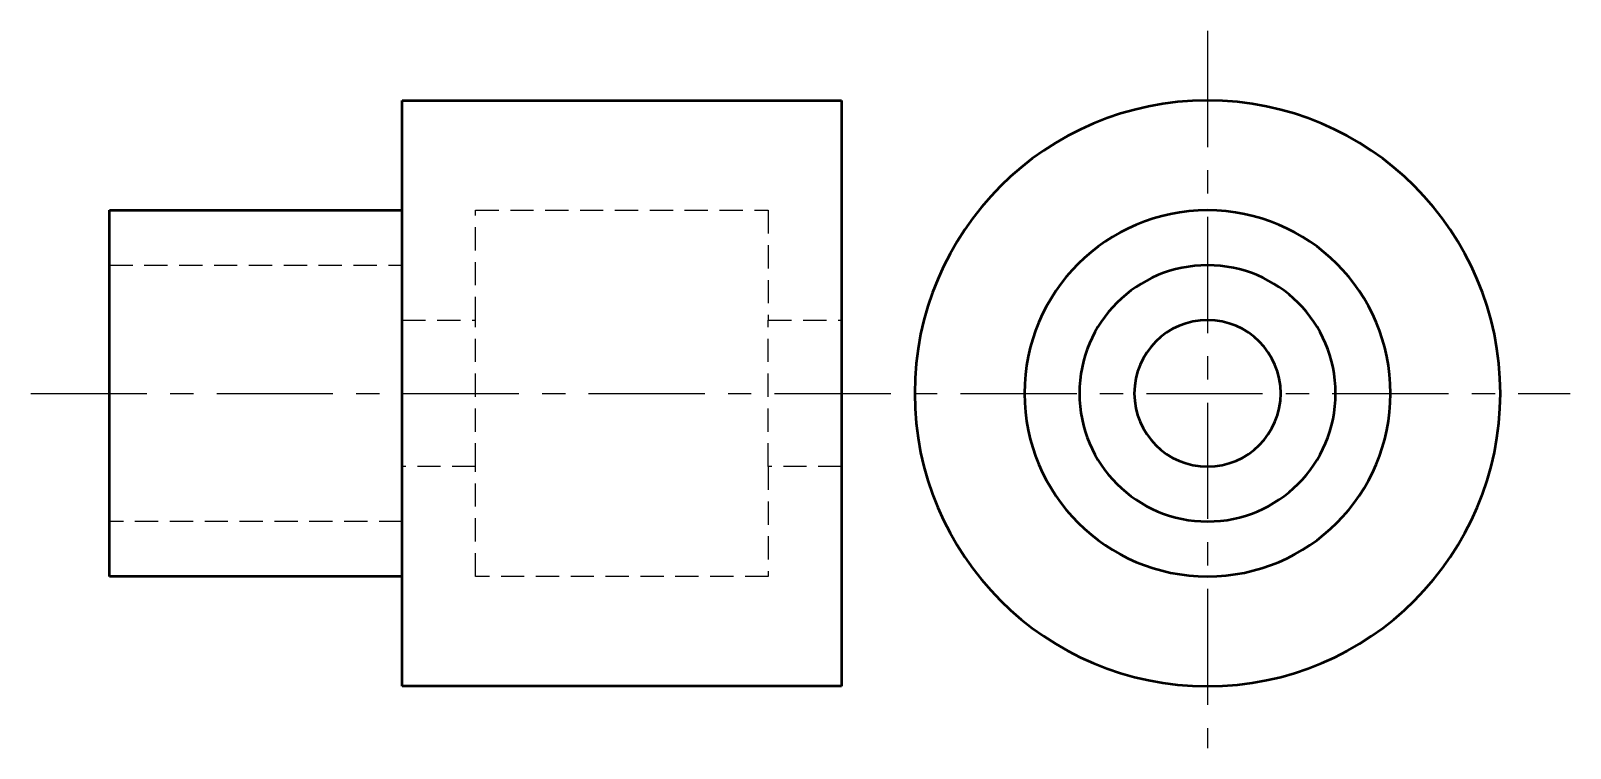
# Model space of a CAD drawing. Extents: x -1 to 419, y 3 to 199.
import ezdxf

# ---------------------------------------------------------------- set-up
doc = ezdxf.new("R2010")
doc.units = 0
doc.linetypes.add('CENTER', pattern=[50.8, 31.75, -6.35, 6.35, -6.35])
doc.linetypes.add('HIDDEN', pattern=[9.525, 6.35, -3.175])
doc.layers.add('CENTER', color=7, linetype='CENTER')
doc.layers.add('HIDEN', color=7, linetype='HIDDEN')
doc.layers.add('粗实线', color=7, linetype='CONTINUOUS', lineweight=50)

msp = doc.modelspace()

# ---------------------------------------------------------------- linework, layer by layer
at = {"layer": 'CENTER'}
for p, q in [((320, 199.03), (320, 3.08)), ((-1.5, 100), (419.09, 100))]:
    msp.add_line(p, q, dxfattribs=at)
at = {"layer": 'HIDEN'}
for p, q in [((120, 120), (120, 150)), ((120, 150), (200, 150)), ((200, 150), (200, 120)), ((20, 135), (100, 135)), ((100, 135), (100, 65)), ((100, 120), (120, 120)), ((120, 80), (120, 120)), ((200, 80), (200, 120)), ((200, 120), (220, 120)), ((220, 120), (220, 80)), ((120, 80), (100, 80)), ((120, 50), (120, 80)), ((220, 80), (200, 80)), ((200, 80), (200, 50)), ((100, 65), (20, 65)), ((200, 50), (120, 50))]:
    msp.add_line(p, q, dxfattribs=at)
at = {"layer": '粗实线'}
for p, q in [((100, 150), (100, 180)), ((100, 180), (220, 180)), ((220, 180), (220, 20)), ((20, 150), (100, 150)), ((20, 50), (20, 150)), ((100, 50), (100, 150)), ((100, 50), (20, 50)), ((100, 20), (100, 50)), ((220, 20), (100, 20))]:
    msp.add_line(p, q, dxfattribs=at)
for radius, start, end in [(80, 0, 180), (50, 0, 180), (35, 0, 180), (20, 0, 180), (80, 180, 0), (50, 180, 0), (35, 180, 0), (20, 180, 0)]:
    msp.add_arc((320, 100), radius, start, end, dxfattribs=at)

doc.saveas('drawing.dxf')
